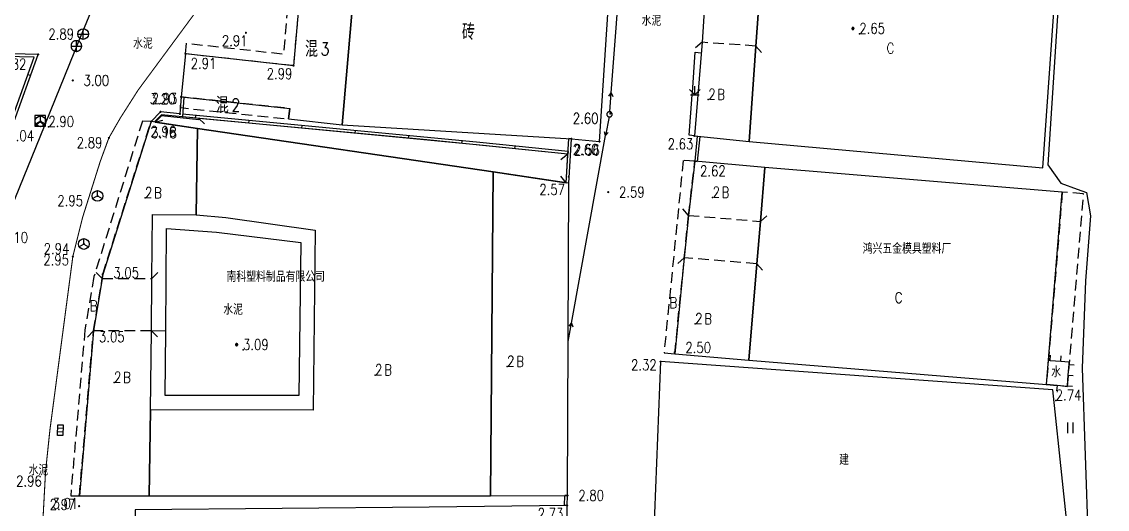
# Model space of a CAD drawing. Extents: x 500064 to 501389, y 2542464 to 2545400.
# Drawn here: x 500870.4 to 500971.8, y 2543328.1 to 2543373.7 of the extents above; entities that cross this region are included whole.
import ezdxf
from ezdxf.enums import TextEntityAlignment as Align

# ---------------------------------------------------------------- set-up
doc = ezdxf.new("R2010")
doc.units = 0
doc.header["$LTSCALE"] = 0.5
doc.linetypes.add('CENTER', pattern=[50.8, 31.75, -6.35, 6.35, -6.35])
doc.linetypes.add('X5', pattern=[3, 2, -1])
doc.layers.get('0').update_dxf_attribs({"linetype": 'CONTINUOUS', "lineweight": 5})
doc.layers.add('GCD', color=8, linetype='CONTINUOUS')
doc.layers.add('地形图', color=8, linetype='CONTINUOUS')
doc.styles.add('HZ', font='romans.shx', dxfattribs={"width": 0.8, "bigfont": 'hztxt.shx'})
doc.linetypes.add('10421', pattern='A,2,[150,AAA.SHX,S=1,R=0,X=0,Y=1],1e-11', length=2)

# ---------------------------------------------------------------- blocks, each defined once
blk = doc.blocks.new('gc048')
for q in [(-0.87, -0.5), (0, 1), (0.87, -0.5)]:
    blk.add_line((0, 0), q)
blk.add_circle((0, 0), 1)
blk = doc.blocks.new('gc043')
for p, q in [((-1, 0), (1, 0)), ((0, -1), (0, 1))]:
    blk.add_line(p, q)
blk.add_circle((0, 0), 1)
blk = doc.blocks.new('GC200')
at = {"linetype": 'Continuous', "const_width": 0.2, "flags": 128}
blk.add_lwpolyline([(-0.1, 0, 1), (0.1, 0, 1)], format="xyb", close=True, dxfattribs=at)

msp = doc.modelspace()

# ---------------------------------------------------------------- linework, layer by layer
at = {"layer": '地形图', "linetype": 'Continuous'}
for p, q in [((500871.18, 2543368.66), (500870.94, 2543368.74)), ((500885.25, 2543366.66), (500885.5, 2543366.64)), ((500886.59, 2543364.93), (500886.57, 2543364.68)), ((500886.91, 2543364.65), (500887.43, 2543364.16)), ((500882.82, 2543364.3), (500883.53, 2543364.5)), ((500891.57, 2543364.46), (500891.54, 2543364.21)), ((500896.55, 2543363.98), (500896.52, 2543363.73)), ((500901.52, 2543363.51), (500901.5, 2543363.26)), ((500906.5, 2543363.03), (500906.48, 2543362.78)), ((500911.48, 2543362.55), (500911.45, 2543362.31)), ((500921.74, 2543362.75), (500921.5, 2543362.76)), ((500933.5, 2543362.99), (500933.75, 2543362.97)), ((500916.45, 2543362.06), (500916.43, 2543361.82)), ((500921.43, 2543361.57), (500921.4, 2543361.32)), ((500921.41, 2543361.32), (500920.75, 2543360.79)), ((500933.27, 2543360.64), (500933.51, 2543360.62)), ((500921.26, 2543358.64), (500920.75, 2543359.26)), ((500921.51, 2543358.61), (500921.26, 2543358.64)), ((500921.38, 2543329.4), (500921.13, 2543329.41)), ((500921.34, 2543328.45), (500921.09, 2543328.46))]:
    msp.add_line(p, q, dxfattribs=at)
at = {"layer": '地形图', "linetype": '10421'}
msp.add_lwpolyline([(500967.4, 2543463.76), (500968.84, 2543459.04), (500969.63, 2543444.48), (500969.87, 2543435.92), (500967.65, 2543381.5), (500966.27, 2543360.32), (500967.5, 2543358.6), (500969.03, 2543358.04), (500969.88, 2543357.72), (500970.27, 2543355.55), (500969.79, 2543349.48), (500969.48, 2543341.3), (500970.04, 2543324.98), (500970.37, 2543320.29), (500970.44, 2543319.29), (500970.51, 2543318.29), (500970.55, 2543317.66), (500970.66, 2543312.89), (500971.18, 2543307.19), (500971.43, 2543304.67), (500971.46, 2543304.37), (500971.79, 2543302.32), (500971.83, 2543301.34)], dxfattribs=at)
at = {"layer": '地形图', "linetype": 'Continuous', "const_width": 0.1, "flags": 128}
msp.add_lwpolyline([(500904.37, 2543434.02), (500901.3, 2543434.39), (500897.36, 2543394.47), (500895.37, 2543387.66), (500892.58, 2543382.56), (500888.76, 2543377.5), (500881.24, 2543367.31), (500879.57, 2543364.69), (500878.5, 2543362.83), (500877.7, 2543360.65), (500876.06, 2543355.45), (500875.13, 2543351.73), (500872.99, 2543335.54), (500872.58, 2543331.64), (500872.34, 2543327.18), (500872.86, 2543315.79), (500873.37, 2543294.35), (500873.81, 2543275.37), (500874.47, 2543251.13), (500876.78, 2543208.12), (500876.91, 2543207.61), (500877.14, 2543207.43), (500879.59, 2543206.19)], dxfattribs=at)
at = {"layer": '地形图', "linetype": 'Continuous', "flags": 128}
for points in [[(500901.99, 2543383.5), (500897.01, 2543383.93), (500895.76, 2543369.58), (500885.65, 2543370.69), (500885.25, 2543366.66), (500895.41, 2543365.59), (500895.3, 2543364.6), (500900.3, 2543364.05)], [(500925.91, 2543380.81), (500901.99, 2543383.5), (500900.3, 2543364.05), (500921.74, 2543362.75), (500924.37, 2543362.49), (500925.17, 2543374.86)]]:
    msp.add_lwpolyline(points, close=True, dxfattribs=at)
at = {"layer": '地形图', "linetype": 'X5', "flags": 128}
for points in [[(500885.65, 2543370.69), (500885.76, 2543371.68), (500894.85, 2543370.68), (500896.02, 2543384.02), (500897.01, 2543383.93), (500895.76, 2543369.58)], [(500895.3, 2543364.6), (500895.41, 2543365.59), (500885.25, 2543366.66), (500885.15, 2543365.66)]]:
    msp.add_lwpolyline(points, close=True, dxfattribs=at)
at = {"layer": '地形图'}
for points in [[(500939.85, 2543383.64), (500934.85, 2543383.99), (500934.17, 2543375.17), (500933.95, 2543371.77), (500933.23, 2543363.02), (500938.37, 2543362.5), (500938.99, 2543371.42), (500939.23, 2543374.82)], [(500938.37, 2543362.5), (500965.81, 2543360.03), (500967.33, 2543381.72), (500939.85, 2543383.64), (500939.23, 2543374.82), (500938.99, 2543371.42)], [(500882.45, 2543364.36), (500877.92, 2543350.07), (500877.88, 2543349.67), (500877.06, 2543344.78), (500875.74, 2543329.37), (500882.28, 2543329.37), (500882.38, 2543337.39), (500882.47, 2543344.79), (500882.53, 2543349.69), (500882.59, 2543355.67), (500886.66, 2543355.63), (500886.78, 2543363.71)], [(500914.42, 2543359.65), (500886.78, 2543363.71), (500886.66, 2543355.63), (500889.44, 2543355.39), (500897.8, 2543354.21), (500897.61, 2543337.37), (500882.38, 2543337.39), (500882.28, 2543329.37), (500908.45, 2543329.36), (500914.19, 2543329.36)], [(500939.83, 2543360.07), (500933.27, 2543360.64), (500932.69, 2543355.58), (500932.29, 2543351.62), (500931.4, 2543342.64), (500938.33, 2543342.06), (500939.08, 2543351.06), (500939.41, 2543355.02)], [(500921.27, 2543358.64), (500914.42, 2543359.65), (500914.19, 2543329.36), (500921.38, 2543329.4), (500921.51, 2543358.61)], [(500967.63, 2543357.77), (500939.83, 2543360.07), (500939.41, 2543355.02), (500939.08, 2543351.06), (500938.33, 2543342.06), (500966.14, 2543339.76)], [(500968.54, 2543322.19), (500966.74, 2543339.27), (500930.07, 2543341.91), (500929.4, 2543325.33)], [(500895.95, 2543312.94), (500908.56, 2543312.95), (500921.25, 2543313.02), (500921.34, 2543328.45), (500908.45, 2543328.29), (500880.96, 2543328.06), (500881, 2543324.08), (500893.37, 2543324.16), (500896.01, 2543324.19)]]:
    msp.add_lwpolyline(points, close=True, dxfattribs=at)
for points in [[(500925.45, 2543367.03), (500926.44, 2543380.08)], [(500868.19, 2543353.43), (500872.47, 2543363.94), (500872.49, 2543363.99), (500872.57, 2543364.17), (500875.32, 2543370.94), (500875.46, 2543371.27), (500875.52, 2543371.42), (500875.7, 2543371.86), (500876.8, 2543374.58)], [(500948.06, 2543372.96), (500948.07, 2543372.96), (500948.08, 2543372.96), (500948.09, 2543372.97), (500948.1, 2543372.97), (500948.11, 2543372.98), (500948.12, 2543372.98), (500948.12, 2543372.99), (500948.13, 2543373), (500948.14, 2543373), (500948.14, 2543373.01), (500948.14, 2543373.01), (500948.15, 2543373.02), (500948.15, 2543373.03), (500948.15, 2543373.04), (500948.16, 2543373.05), (500948.16, 2543373.06), (500948.16, 2543373.07), (500948.15, 2543373.08), (500948.15, 2543373.09), (500948.15, 2543373.1), (500948.14, 2543373.11), (500948.14, 2543373.11), (500948.14, 2543373.12), (500948.13, 2543373.13), (500948.12, 2543373.14), (500948.12, 2543373.14), (500948.11, 2543373.15), (500948.11, 2543373.15), (500948.1, 2543373.15), (500948.09, 2543373.16), (500948.08, 2543373.16), (500948.07, 2543373.16), (500948.06, 2543373.16), (500948.05, 2543373.16), (500948.04, 2543373.16), (500948.03, 2543373.16), (500948.02, 2543373.15), (500948.01, 2543373.15), (500948, 2543373.14), (500947.99, 2543373.14), (500947.98, 2543373.13), (500947.98, 2543373.12), (500947.97, 2543373.12), (500947.97, 2543373.11), (500947.97, 2543373.1), (500947.96, 2543373.09), (500947.96, 2543373.08), (500947.96, 2543373.07), (500947.96, 2543373.06), (500947.96, 2543373.05), (500947.96, 2543373.04), (500947.96, 2543373.03), (500947.97, 2543373.02), (500947.97, 2543373.02), (500947.97, 2543373.01), (500947.98, 2543373), (500947.98, 2543373), (500947.99, 2543372.99), (500948, 2543372.98), (500948.01, 2543372.98), (500948.01, 2543372.98), (500948.02, 2543372.97), (500948.03, 2543372.97), (500948.04, 2543372.96), (500948.05, 2543372.96), (500948.06, 2543372.96)], [(500948.01, 2543372.98), (500948.14, 2543373.01), (500948.14, 2543373.01), (500947.97, 2543373.01), (500947.97, 2543373.02), (500948.16, 2543373.06), (500947.96, 2543373.06), (500948.14, 2543373.11), (500948.14, 2543373.11), (500947.97, 2543373.11), (500947.97, 2543373.12), (500948.11, 2543373.15)], [(500875.46, 2543370.92), (500875.49, 2543370.92), (500875.52, 2543370.93), (500875.55, 2543370.93), (500875.58, 2543370.94), (500875.61, 2543370.95), (500875.64, 2543370.96), (500875.67, 2543370.97), (500875.7, 2543370.98), (500875.73, 2543371), (500875.75, 2543371.02), (500875.78, 2543371.04), (500875.8, 2543371.06), (500875.82, 2543371.08), (500875.84, 2543371.1), (500875.86, 2543371.13), (500875.88, 2543371.15), (500875.9, 2543371.18), (500875.91, 2543371.21), (500875.92, 2543371.24), (500875.93, 2543371.27), (500875.94, 2543371.3), (500875.95, 2543371.33), (500875.95, 2543371.36), (500875.96, 2543371.39), (500875.96, 2543371.42), (500875.96, 2543371.45), (500875.95, 2543371.49), (500875.95, 2543371.52), (500875.94, 2543371.55), (500875.93, 2543371.58), (500875.92, 2543371.61), (500875.91, 2543371.64), (500875.9, 2543371.66), (500875.88, 2543371.69), (500875.86, 2543371.72), (500875.84, 2543371.74), (500875.82, 2543371.77), (500875.8, 2543371.79), (500875.78, 2543371.81), (500875.75, 2543371.83), (500875.73, 2543371.84), (500875.7, 2543371.86), (500875.7, 2543371.86), (500875.67, 2543371.88), (500875.64, 2543371.89), (500875.61, 2543371.9), (500875.58, 2543371.91), (500875.55, 2543371.91), (500875.52, 2543371.92), (500875.49, 2543371.92), (500875.46, 2543371.92), (500875.43, 2543371.92), (500875.39, 2543371.92), (500875.36, 2543371.91), (500875.33, 2543371.91), (500875.3, 2543371.9), (500875.27, 2543371.89), (500875.24, 2543371.88), (500875.22, 2543371.86), (500875.19, 2543371.84), (500875.16, 2543371.83), (500875.14, 2543371.81), (500875.11, 2543371.79), (500875.09, 2543371.77), (500875.07, 2543371.74), (500875.05, 2543371.72), (500875.03, 2543371.69), (500875.02, 2543371.66), (500875, 2543371.64), (500874.99, 2543371.61), (500874.98, 2543371.58), (500874.97, 2543371.55), (500874.97, 2543371.52), (500874.96, 2543371.49), (500874.96, 2543371.45), (500874.96, 2543371.42), (500874.96, 2543371.39), (500874.96, 2543371.36), (500874.97, 2543371.33), (500874.97, 2543371.3), (500874.98, 2543371.27), (500874.99, 2543371.24), (500875, 2543371.21), (500875.02, 2543371.18), (500875.03, 2543371.15), (500875.05, 2543371.13), (500875.07, 2543371.1), (500875.09, 2543371.08), (500875.11, 2543371.06), (500875.14, 2543371.04), (500875.16, 2543371.02), (500875.19, 2543371), (500875.22, 2543370.98), (500875.24, 2543370.97), (500875.27, 2543370.96), (500875.3, 2543370.95), (500875.32, 2543370.94), (500875.33, 2543370.94), (500875.36, 2543370.93), (500875.39, 2543370.93), (500875.43, 2543370.92), (500875.46, 2543370.92)], [(500875.46, 2543370.92), (500875.46, 2543371.27), (500875.46, 2543371.42), (500875.46, 2543371.92)], [(500933.95, 2543371.77), (500933.34, 2543371.24)], [(500934.5, 2543371.73), (500933.95, 2543371.77)], [(500936, 2543371.63), (500935, 2543371.7)], [(500874.96, 2543371.42), (500875.46, 2543371.42), (500875.52, 2543371.42), (500875.96, 2543371.42)], [(500933.23, 2543363.02), (500932.75, 2543363.08), (500933.03, 2543366.86), (500933.05, 2543367.08), (500933.3, 2543370.84), (500933.87, 2543370.79)], [(500937.5, 2543371.52), (500936.5, 2543371.59)], [(500938.99, 2543371.42), (500937.99, 2543371.49)], [(500938.99, 2543371.42), (500939.52, 2543370.81)], [(500933.27, 2543366.86), (500933.27, 2543367.66)], [(500925.25, 2543366.74), (500925.45, 2543367.03)], [(500925.32, 2543365.28), (500925.45, 2543367.03)], [(500925.45, 2543367.03), (500925.61, 2543366.71)], [(500932.77, 2543367.36), (500933.05, 2543367.08), (500933.27, 2543366.86)], [(500932.87, 2543366.86), (500933.03, 2543366.86), (500933.27, 2543366.86), (500933.67, 2543366.86)], [(500933.27, 2543366.86), (500933.77, 2543367.36)], [(500871.57, 2543364.94), (500871.57, 2543363.94)], [(500872.57, 2543364.94), (500872.07, 2543364.94), (500871.57, 2543364.94)], [(500872.07, 2543364.94), (500872.07, 2543364.33)], [(500872.57, 2543363.94), (500872.57, 2543364.17), (500872.57, 2543364.94)], [(500925.26, 2543364.79), (500924.94, 2543363.07)], [(500925.3, 2543364.78), (500925.32, 2543364.79), (500925.33, 2543364.79), (500925.35, 2543364.79), (500925.36, 2543364.79), (500925.38, 2543364.8), (500925.39, 2543364.8), (500925.41, 2543364.81), (500925.42, 2543364.82), (500925.44, 2543364.82), (500925.45, 2543364.83), (500925.46, 2543364.84), (500925.47, 2543364.85), (500925.48, 2543364.86), (500925.49, 2543364.88), (500925.5, 2543364.89), (500925.51, 2543364.9), (500925.52, 2543364.91), (500925.53, 2543364.93), (500925.53, 2543364.94), (500925.54, 2543364.96), (500925.54, 2543364.97), (500925.55, 2543364.99), (500925.55, 2543365), (500925.55, 2543365.02), (500925.55, 2543365.03), (500925.55, 2543365.05), (500925.55, 2543365.07), (500925.55, 2543365.08), (500925.54, 2543365.1), (500925.54, 2543365.11), (500925.53, 2543365.13), (500925.53, 2543365.14), (500925.52, 2543365.16), (500925.51, 2543365.17), (500925.5, 2543365.18), (500925.49, 2543365.19), (500925.48, 2543365.21), (500925.47, 2543365.22), (500925.46, 2543365.23), (500925.45, 2543365.24), (500925.44, 2543365.25), (500925.42, 2543365.25), (500925.41, 2543365.26), (500925.39, 2543365.27), (500925.38, 2543365.27), (500925.36, 2543365.28), (500925.35, 2543365.28), (500925.33, 2543365.28), (500925.32, 2543365.28), (500925.32, 2543365.28), (500925.3, 2543365.28), (500925.29, 2543365.28), (500925.27, 2543365.28), (500925.25, 2543365.28), (500925.24, 2543365.28), (500925.22, 2543365.27), (500925.21, 2543365.27), (500925.2, 2543365.26), (500925.18, 2543365.25), (500925.17, 2543365.25), (500925.15, 2543365.24), (500925.14, 2543365.23), (500925.13, 2543365.22), (500925.12, 2543365.21), (500925.11, 2543365.19), (500925.1, 2543365.18), (500925.09, 2543365.17), (500925.08, 2543365.16), (500925.08, 2543365.14), (500925.07, 2543365.13), (500925.06, 2543365.11), (500925.06, 2543365.1), (500925.06, 2543365.08), (500925.05, 2543365.07), (500925.05, 2543365.05), (500925.05, 2543365.03), (500925.05, 2543365.02), (500925.05, 2543365), (500925.06, 2543364.99), (500925.06, 2543364.97), (500925.06, 2543364.96), (500925.07, 2543364.94), (500925.08, 2543364.93), (500925.08, 2543364.91), (500925.09, 2543364.9), (500925.1, 2543364.89), (500925.11, 2543364.88), (500925.12, 2543364.86), (500925.13, 2543364.85), (500925.14, 2543364.84), (500925.15, 2543364.83), (500925.17, 2543364.82), (500925.18, 2543364.82), (500925.2, 2543364.81), (500925.21, 2543364.8), (500925.22, 2543364.8), (500925.24, 2543364.79), (500925.25, 2543364.79), (500925.26, 2543364.79), (500925.27, 2543364.79), (500925.29, 2543364.79), (500925.3, 2543364.78)], [(500872.07, 2543364.33), (500871.57, 2543363.94)], [(500871.57, 2543363.94), (500872.47, 2543363.94), (500872.57, 2543363.94)], [(500872.57, 2543363.94), (500872.49, 2543363.99), (500872.07, 2543364.33)], [(500921.75, 2543345.51), (500924.94, 2543363.07)], [(500924.94, 2543363.07), (500924.83, 2543363.4)], [(500925.17, 2543363.34), (500924.94, 2543363.07)], [(500932.69, 2543355.58), (500932.17, 2543356.19)], [(500932.69, 2543355.58), (500933.68, 2543355.5)], [(500934.18, 2543355.46), (500935.18, 2543355.38)], [(500939.41, 2543355.02), (500940.02, 2543355.54)], [(500935.67, 2543355.33), (500936.67, 2543355.25)], [(500937.17, 2543355.21), (500938.17, 2543355.13)], [(500938.66, 2543355.09), (500939.41, 2543355.02)], [(500883.82, 2543344.77), (500883.88, 2543354.36), (500888.56, 2543354.03), (500896.43, 2543353.05), (500896.27, 2543338.73), (500883.75, 2543338.74), (500883.82, 2543344.77)], [(500932.29, 2543351.62), (500931.68, 2543351.1)], [(500933.1, 2543351.55), (500932.29, 2543351.62)], [(500934.6, 2543351.43), (500933.6, 2543351.51)], [(500936.09, 2543351.31), (500935.09, 2543351.39)], [(500937.59, 2543351.18), (500936.59, 2543351.26)], [(500939.08, 2543351.06), (500938.08, 2543351.14)], [(500939.08, 2543351.06), (500939.6, 2543350.45)], [(500877.88, 2543349.67), (500877.31, 2543350.23)], [(500877.88, 2543349.67), (500878.88, 2543349.67)], [(500879.38, 2543349.68), (500880.38, 2543349.68)], [(500880.88, 2543349.68), (500881.88, 2543349.69)], [(500882.38, 2543349.69), (500882.53, 2543349.69)], [(500882.53, 2543349.69), (500883.09, 2543350.26)], [(500921.44, 2543343.78), (500921.75, 2543345.51)], [(500921.53, 2543345.24), (500921.75, 2543345.51)], [(500921.75, 2543345.51), (500921.87, 2543345.17)], [(500877.06, 2543344.78), (500876.49, 2543344.21)], [(500877.97, 2543344.78), (500877.06, 2543344.78)], [(500879.47, 2543344.78), (500878.47, 2543344.78)], [(500880.97, 2543344.79), (500879.97, 2543344.79)], [(500882.47, 2543344.79), (500881.47, 2543344.79)], [(500882.47, 2543344.79), (500883.03, 2543344.22)], [(500883.82, 2543344.77), (500882.47, 2543344.79)], [(500890.44, 2543343.4), (500890.45, 2543343.4), (500890.46, 2543343.4), (500890.47, 2543343.41), (500890.48, 2543343.41), (500890.49, 2543343.41), (500890.5, 2543343.42), (500890.51, 2543343.43), (500890.52, 2543343.43), (500890.52, 2543343.44), (500890.53, 2543343.45), (500890.53, 2543343.45), (500890.53, 2543343.46), (500890.54, 2543343.47), (500890.54, 2543343.48), (500890.54, 2543343.49), (500890.54, 2543343.5), (500890.54, 2543343.51), (500890.54, 2543343.52), (500890.54, 2543343.53), (500890.53, 2543343.54), (500890.53, 2543343.55), (500890.53, 2543343.55), (500890.52, 2543343.56), (500890.52, 2543343.57), (500890.51, 2543343.57), (500890.5, 2543343.58), (500890.49, 2543343.59), (500890.49, 2543343.59), (500890.48, 2543343.59), (500890.47, 2543343.6), (500890.46, 2543343.6), (500890.45, 2543343.6), (500890.44, 2543343.6), (500890.43, 2543343.6), (500890.42, 2543343.6), (500890.41, 2543343.6), (500890.4, 2543343.59), (500890.39, 2543343.59), (500890.38, 2543343.58), (500890.38, 2543343.57), (500890.37, 2543343.57), (500890.36, 2543343.56), (500890.36, 2543343.55), (500890.36, 2543343.55), (500890.35, 2543343.54), (500890.35, 2543343.53), (500890.35, 2543343.52), (500890.34, 2543343.51), (500890.34, 2543343.5), (500890.34, 2543343.49), (500890.35, 2543343.48), (500890.35, 2543343.47), (500890.35, 2543343.46), (500890.36, 2543343.45), (500890.36, 2543343.45), (500890.36, 2543343.44), (500890.37, 2543343.43), (500890.38, 2543343.43), (500890.38, 2543343.42), (500890.39, 2543343.41), (500890.39, 2543343.41), (500890.4, 2543343.41), (500890.41, 2543343.41), (500890.42, 2543343.4), (500890.43, 2543343.4), (500890.44, 2543343.4)], [(500890.39, 2543343.41), (500890.53, 2543343.45), (500890.53, 2543343.45), (500890.36, 2543343.45), (500890.36, 2543343.45), (500890.54, 2543343.5), (500890.34, 2543343.5), (500890.53, 2543343.55), (500890.53, 2543343.55), (500890.36, 2543343.55), (500890.36, 2543343.55), (500890.49, 2543343.59)], [(500966.48, 2543342.03), (500966.52, 2543342.53)], [(500967.48, 2543341.95), (500967.52, 2543342.44)], [(500966.33, 2543342.04), (500966.48, 2543342.03), (500967.48, 2543341.95), (500968.25, 2543341.88), (500968.23, 2543341.66), (500968.15, 2543340.66), (500968.07, 2543339.67), (500968.07, 2543339.6), (500967.14, 2543339.68), (500966.14, 2543339.76)], [(500968.23, 2543341.66), (500968.3, 2543341.65), (500968.73, 2543341.62)], [(500968.15, 2543340.66), (500968.22, 2543340.66), (500968.65, 2543340.62)], [(500967.14, 2543339.68), (500967.09, 2543339.18)], [(500968.07, 2543339.67), (500968.14, 2543339.66), (500968.57, 2543339.63)], [(500968.15, 2543335.21), (500968.15, 2543336.21)], [(500968.65, 2543335.21), (500968.65, 2543336.21)], [(500873.7, 2543335.01), (500873.71, 2543335.35), (500873.73, 2543335.68), (500873.74, 2543336.01)], [(500874.21, 2543335.32), (500873.71, 2543335.35)], [(500874.23, 2543335.65), (500873.73, 2543335.68)], [(500873.74, 2543336.01), (500874.24, 2543335.99)], [(500874.24, 2543335.99), (500874.23, 2543335.65), (500874.21, 2543335.32), (500874.2, 2543334.99)], [(500874.2, 2543334.99), (500873.7, 2543335.01)]]:
    msp.add_lwpolyline(points, dxfattribs=at)
at = {"layer": '地形图', "linetype": 'Continuous', "flags": 128}
for points, elevation in [([(500869.49, 2543363.95), (500871.89, 2543370.63), (500864.57, 2543370.8)], 2.95), ([(500885.25, 2543366.66), (500885.14, 2543365.07), (500883.33, 2543365.27), (500882.45, 2543364.36)], 2.88)]:
    msp.add_lwpolyline(points, dxfattribs=dict(at, elevation=elevation))
for points in [[(500869.25, 2543364.04), (500871.53, 2543370.39), (500864.57, 2543370.55)], [(500885.5, 2543366.64), (500885.37, 2543364.79), (500883.42, 2543365), (500882.75, 2543364.32)], [(500921.26, 2543358.64), (500921.5, 2543362.76)], [(500921.51, 2543358.61), (500921.74, 2543362.75)], [(500933.5, 2543362.99), (500933.27, 2543360.64)], [(500933.75, 2543362.97), (500933.51, 2543360.62)], [(500921.09, 2543328.46), (500921.13, 2543329.41)], [(500921.34, 2543328.45), (500921.38, 2543329.4)]]:
    msp.add_lwpolyline(points, dxfattribs=at)
at = {"layer": '地形图', "linetype": 'Continuous'}
msp.add_lwpolyline([(500886.78, 2543363.71), (500914.42, 2543359.65), (500921.26, 2543358.64), (500921.41, 2543361.32), (500908.22, 2543362.65), (500886.91, 2543364.65), (500886.9, 2543364.53), (500883.43, 2543364.88), (500882.82, 2543364.3)], close=True, dxfattribs=at)
for points in [[(500921.4, 2543361.32), (500913.17, 2543362.14), (500885.37, 2543364.8)], [(500921.43, 2543361.57), (500913.19, 2543362.39), (500885.39, 2543365.05)]]:
    msp.add_lwpolyline(points, dxfattribs=at)
at = {"layer": '地形图', "linetype": 'X5'}
for points in [[(500882.45, 2543364.36), (500881.64, 2543364.41), (500877.1, 2543349.86), (500876.26, 2543344.88), (500874.93, 2543329.37), (500875.74, 2543329.37), (500877.06, 2543344.78), (500877.88, 2543349.67), (500877.92, 2543350.07)], [(500933.27, 2543360.64), (500932.19, 2543360.72), (500930.4, 2543342.74), (500931.4, 2543342.64), (500932.29, 2543351.62), (500932.69, 2543355.58)], [(500966.14, 2543339.76), (500968.13, 2543339.6), (500969.62, 2543357.6), (500967.63, 2543357.77)]]:
    msp.add_lwpolyline(points, close=True, dxfattribs=at)
at = {"layer": '地形图', "linetype": 'CENTER'}
for p in [(500948.66, 2543372.57, 2.65), (500934.53, 2543366.42, 2), (500872.85, 2543363.86, 2.9), (500881.88, 2543357.22, 2), (500934.94, 2543357.27, 2), (500933.31, 2543345.44, 2), (500891.04, 2543343, 3.09), (500915.73, 2543341.45, 2), (500903.39, 2543340.66, 2), (500878.98, 2543339.96, 2), (500967.02, 2543338.29, 2.74)]:
    msp.add_point(p, dxfattribs=at)
at = {"layer": '地形图', "ltscale": 10}
for p in [(500872.07, 2543364.33), (500877.88, 2543349.67), (500890.44, 2543343.5), (500966.14, 2543339.76)]:
    msp.add_point(p, dxfattribs=at)

# ---------------------------------------------------------------- block references
at = {"layer": '地形图', "linetype": 'Continuous'}
ref = msp.add_blockref('GC200', (500876.1, 2543372.54, 2.89), dxfattribs=dict(at, xscale=0.5, yscale=0.5, zscale=0.5))
ref.add_attrib('height', '2.89', dxfattribs={"layer": 'GCD', "linetype": 'Continuous', "height": 1, "style": 'HZ', "width": 0.8}).set_placement((500872.85, 2543372.54, 2.89), align=Align.MIDDLE_LEFT)
at = {"layer": '地形图', "linetype": 'Continuous', "xscale": 0.5, "yscale": 0.5}
for name, p in [('gc043', (500876.1, 2543372.54, 2.89)), ('gc048', (500872.11, 2543364.38, 3.04)), ('gc048', (500877.44, 2543357.4, 2.95)), ('gc048', (500876.16, 2543352.91, 2.94))]:
    msp.add_blockref(name, p, dxfattribs=at)
at = {"layer": '地形图', "linetype": 'Continuous'}
ref = msp.add_blockref('GC200', (500891.31, 2543372.66, 2.91), dxfattribs=dict(at, xscale=0.5, yscale=0.5, zscale=0.5))
ref.add_attrib('height', '2.91', dxfattribs={"layer": 'GCD', "linetype": 'Continuous', "height": 1, "style": 'HZ', "width": 0.8}).set_placement((500889.06, 2543371.91, 2.91), align=Align.MIDDLE_LEFT)
ref = msp.add_blockref('GC200', (500871.89, 2543370.63, 2.82), dxfattribs=dict(at, xscale=0.5, yscale=0.5, zscale=0.5))
ref.add_attrib('height', '2.82', dxfattribs={"layer": 'GCD', "linetype": 'Continuous', "height": 1, "style": 'HZ', "width": 0.8}).set_placement((500868.39, 2543369.73, 2.82), align=Align.MIDDLE_LEFT)
ref = msp.add_blockref('GC200', (500885.65, 2543370.69, 2.91), dxfattribs=dict(at, xscale=0.5, yscale=0.5, zscale=0.5))
ref.add_attrib('height', '2.91', dxfattribs={"layer": 'GCD', "linetype": 'Continuous', "height": 1, "style": 'HZ', "width": 0.8}).set_placement((500886.15, 2543369.79, 2.91), align=Align.MIDDLE_LEFT)
ref = msp.add_blockref('GC200', (500895.76, 2543369.58, 2.99), dxfattribs=dict(at, xscale=0.5, yscale=0.5, zscale=0.5))
ref.add_attrib('height', '2.99', dxfattribs={"layer": 'GCD', "linetype": 'Continuous', "height": 1, "style": 'HZ', "width": 0.8}).set_placement((500893.26, 2543368.83, 2.99), align=Align.MIDDLE_LEFT)
ref = msp.add_blockref('GC200', (500875.13, 2543368.2, 3), dxfattribs=dict(at, xscale=0.5, yscale=0.5, zscale=0.5))
ref.add_attrib('height', '3.00', dxfattribs={"layer": 'GCD', "linetype": 'Continuous', "height": 1, "style": 'HZ', "width": 0.8}).set_placement((500876.13, 2543368.2, 3), align=Align.MIDDLE_LEFT)
ref = msp.add_blockref('GC200', (500883.33, 2543365.27, 3.19), dxfattribs=dict(at, xscale=0.5, yscale=0.5, zscale=0.5))
ref.add_attrib('height', '3.20', dxfattribs={"layer": 'GCD', "linetype": 'Continuous', "height": 1, "style": 'HZ', "width": 0.8}).set_placement((500882.33, 2543366.47, 3.2), align=Align.MIDDLE_LEFT)
ref = msp.add_blockref('GC200', (500885.25, 2543366.66, 2.93), dxfattribs=dict(at, xscale=0.5, yscale=0.5, zscale=0.5))
ref.add_attrib('height', '2.93', dxfattribs={"layer": 'GCD', "linetype": 'Continuous', "height": 1, "style": 'HZ', "width": 0.8}).set_placement((500882.5, 2543366.51, 2.93), align=Align.MIDDLE_LEFT)
ref = msp.add_blockref('GC200', (500885.14, 2543365.07, 2.96), dxfattribs=dict(at, xscale=0.5, yscale=0.5, zscale=0.5))
ref.add_attrib('height', '2.96', dxfattribs={"layer": 'GCD', "linetype": 'Continuous', "height": 1, "style": 'HZ', "width": 0.8}).set_placement((500882.39, 2543363.42, 2.96), align=Align.MIDDLE_LEFT)
ref = msp.add_blockref('GC200', (500925.37, 2543365.11, 2.6), dxfattribs=dict(at, xscale=0.5, yscale=0.5, zscale=0.5))
ref.add_attrib('height', '2.60', dxfattribs={"layer": 'GCD', "linetype": 'Continuous', "height": 1, "style": 'HZ', "width": 0.8}).set_placement((500921.87, 2543364.66, 2.6), align=Align.MIDDLE_LEFT)
ref = msp.add_blockref('GC200', (500872.11, 2543364.38, 3.04), dxfattribs=dict(at, xscale=0.5, yscale=0.5, zscale=0.5))
ref.add_attrib('height', '3.04', dxfattribs={"layer": 'GCD', "linetype": 'Continuous', "height": 1, "style": 'HZ', "width": 0.8}).set_placement((500869.11, 2543363.03, 3.04), align=Align.MIDDLE_LEFT)
ref = msp.add_blockref('GC200', (500882.45, 2543364.36, 3.18), dxfattribs=dict(at, xscale=0.5, yscale=0.5, zscale=0.5))
ref.add_attrib('height', '3.18', dxfattribs={"layer": 'GCD', "linetype": 'Continuous', "height": 1, "style": 'HZ', "width": 0.8}).set_placement((500882.45, 2543363.31, 3.18), align=Align.MIDDLE_LEFT)
ref = msp.add_blockref('GC200', (500878.5, 2543362.83, 2.88), dxfattribs=dict(at, xscale=0.5, yscale=0.5, zscale=0.5))
ref.add_attrib('height', '2.89', dxfattribs={"layer": 'GCD', "linetype": 'Continuous', "height": 1, "style": 'HZ', "width": 0.8}).set_placement((500875.5, 2543362.38, 2.89), align=Align.MIDDLE_LEFT)
ref = msp.add_blockref('GC200', (500921.74, 2543362.75, 2.56), dxfattribs=dict(at, xscale=0.5, yscale=0.5, zscale=0.5))
ref.add_attrib('height', '2.56', dxfattribs={"layer": 'GCD', "linetype": 'Continuous', "height": 1, "style": 'HZ', "width": 0.8}).set_placement((500921.99, 2543361.7, 2.56), align=Align.MIDDLE_LEFT)
ref = msp.add_blockref('GC200', (500924.37, 2543362.49, 2.6), dxfattribs=dict(at, xscale=0.5, yscale=0.5, zscale=0.5))
ref.add_attrib('height', '2.60', dxfattribs={"layer": 'GCD', "linetype": 'Continuous', "height": 1, "style": 'HZ', "width": 0.8}).set_placement((500921.87, 2543361.74, 2.6), align=Align.MIDDLE_LEFT)
ref = msp.add_blockref('GC200', (500933.23, 2543363.02, 2.63), dxfattribs=dict(at, xscale=0.5, yscale=0.5, zscale=0.5))
ref.add_attrib('height', '2.63', dxfattribs={"layer": 'GCD', "linetype": 'Continuous', "height": 1, "style": 'HZ', "width": 0.8}).set_placement((500930.73, 2543362.27, 2.63), align=Align.MIDDLE_LEFT)
ref = msp.add_blockref('GC200', (500933.27, 2543360.64, 2.62), dxfattribs=dict(at, xscale=0.5, yscale=0.5, zscale=0.5))
ref.add_attrib('height', '2.62', dxfattribs={"layer": 'GCD', "linetype": 'Continuous', "height": 1, "style": 'HZ', "width": 0.8}).set_placement((500933.77, 2543359.74, 2.62), align=Align.MIDDLE_LEFT)
ref = msp.add_blockref('GC200', (500921.49, 2543359.2, 2.57), dxfattribs=dict(at, xscale=0.5, yscale=0.5, zscale=0.5))
ref.add_attrib('height', '2.57', dxfattribs={"layer": 'GCD', "linetype": 'Continuous', "height": 1, "style": 'HZ', "width": 0.8}).set_placement((500918.74, 2543358, 2.57), align=Align.MIDDLE_LEFT)
ref = msp.add_blockref('GC200', (500877.44, 2543357.4, 2.95), dxfattribs=dict(at, xscale=0.5, yscale=0.5, zscale=0.5))
ref.add_attrib('height', '2.95', dxfattribs={"layer": 'GCD', "linetype": 'Continuous', "height": 1, "style": 'HZ', "width": 0.8}).set_placement((500873.69, 2543356.95, 2.95), align=Align.MIDDLE_LEFT)
ref = msp.add_blockref('GC200', (500925.18, 2543357.76, 2.58), dxfattribs=dict(at, xscale=0.5, yscale=0.5, zscale=0.5))
ref.add_attrib('height', '2.59', dxfattribs={"layer": 'GCD', "linetype": 'Continuous', "height": 1, "style": 'HZ', "width": 0.8}).set_placement((500926.18, 2543357.76, 2.59), align=Align.MIDDLE_LEFT)
ref = msp.add_blockref('GC200', (500867.55, 2543354.27, 3.1), dxfattribs=dict(at, xscale=0.5, yscale=0.5, zscale=0.5))
ref.add_attrib('height', '3.10', dxfattribs={"layer": 'GCD', "linetype": 'Continuous', "height": 1, "style": 'HZ', "width": 0.8}).set_placement((500868.55, 2543353.52, 3.1), align=Align.MIDDLE_LEFT)
ref = msp.add_blockref('GC200', (500876.16, 2543352.91, 2.94), dxfattribs=dict(at, xscale=0.5, yscale=0.5, zscale=0.5))
ref.add_attrib('height', '2.94', dxfattribs={"layer": 'GCD', "linetype": 'Continuous', "height": 1, "style": 'HZ', "width": 0.8}).set_placement((500872.41, 2543352.46, 2.94), align=Align.MIDDLE_LEFT)
ref = msp.add_blockref('GC200', (500875.13, 2543351.73, 2.95), dxfattribs=dict(at, xscale=0.5, yscale=0.5, zscale=0.5))
ref.add_attrib('height', '2.95', dxfattribs={"layer": 'GCD', "linetype": 'Continuous', "height": 1, "style": 'HZ', "width": 0.8}).set_placement((500872.38, 2543351.43, 2.95), align=Align.MIDDLE_LEFT)
ref = msp.add_blockref('GC200', (500877.92, 2543350.07, 3.05), dxfattribs=dict(at, xscale=0.5, yscale=0.5, zscale=0.5))
ref.add_attrib('height', '3.05', dxfattribs={"layer": 'GCD', "linetype": 'Continuous', "height": 1, "style": 'HZ', "width": 0.8}).set_placement((500878.92, 2543350.22, 3.05), align=Align.MIDDLE_LEFT)
ref = msp.add_blockref('GC200', (500877.07, 2543344.84, 3.05), dxfattribs=dict(at, xscale=0.5, yscale=0.5, zscale=0.5))
ref.add_attrib('height', '3.05', dxfattribs={"layer": 'GCD', "linetype": 'Continuous', "height": 1, "style": 'HZ', "width": 0.8}).set_placement((500877.57, 2543344.24, 3.05), align=Align.MIDDLE_LEFT)
ref = msp.add_blockref('GC200', (500931.4, 2543342.78, 2.5), dxfattribs=dict(at, xscale=0.5, yscale=0.5, zscale=0.5))
ref.add_attrib('height', '2.50', dxfattribs={"layer": 'GCD', "linetype": 'Continuous', "height": 1, "style": 'HZ', "width": 0.8}).set_placement((500932.4, 2543343.23, 2.5), align=Align.MIDDLE_LEFT)
ref = msp.add_blockref('GC200', (500930.07, 2543341.91, 2.32), dxfattribs=dict(at, xscale=0.5, yscale=0.5, zscale=0.5))
ref.add_attrib('height', '2.32', dxfattribs={"layer": 'GCD', "linetype": 'Continuous', "height": 1, "style": 'HZ', "width": 0.8}).set_placement((500927.32, 2543341.61, 2.32), align=Align.MIDDLE_LEFT)
ref = msp.add_blockref('GC200', (500872.58, 2543331.64, 2.96), dxfattribs=dict(at, xscale=0.5, yscale=0.5, zscale=0.5))
ref.add_attrib('height', '2.96', dxfattribs={"layer": 'GCD', "linetype": 'Continuous', "height": 1, "style": 'HZ', "width": 0.8}).set_placement((500869.83, 2543330.74, 2.96), align=Align.MIDDLE_LEFT)
ref = msp.add_blockref('GC200', (500875.72, 2543328.4, 2.97), dxfattribs=dict(at, xscale=0.5, yscale=0.5, zscale=0.5))
ref.add_attrib('height', '2.97', dxfattribs={"layer": 'GCD', "linetype": 'Continuous', "height": 1, "style": 'HZ', "width": 0.8}).set_placement((500872.97, 2543328.55, 2.97), align=Align.MIDDLE_LEFT)
ref = msp.add_blockref('GC200', (500875.74, 2543329.41, 3.01), dxfattribs=dict(at, xscale=0.5, yscale=0.5, zscale=0.5))
ref.add_attrib('height', '3.01', dxfattribs={"layer": 'GCD', "linetype": 'Continuous', "height": 1, "style": 'HZ', "width": 0.8}).set_placement((500873.24, 2543328.66, 3.01), align=Align.MIDDLE_LEFT)
ref = msp.add_blockref('GC200', (500921.38, 2543329.4, 2.8), dxfattribs=dict(at, xscale=0.5, yscale=0.5, zscale=0.5))
ref.add_attrib('height', '2.80', dxfattribs={"layer": 'GCD', "linetype": 'Continuous', "height": 1, "style": 'HZ', "width": 0.8}).set_placement((500922.38, 2543329.4, 2.8), align=Align.MIDDLE_LEFT)
ref = msp.add_blockref('GC200', (500921.34, 2543328.45, 2.73), dxfattribs=dict(at, xscale=0.5, yscale=0.5, zscale=0.5))
ref.add_attrib('height', '2.73', dxfattribs={"layer": 'GCD', "linetype": 'Continuous', "height": 1, "style": 'HZ', "width": 0.8}).set_placement((500918.59, 2543327.7, 2.73), align=Align.MIDDLE_LEFT)

# ---------------------------------------------------------------- texts
at = {"layer": '地形图', "ltscale": 10, "style": 'HZ', "width": 0.8}
for s, p in [('水泥', (500928.3, 2543373.31)), ('2.65', (500948.66, 2543372.57)), (' 水泥', (500880.21, 2543371.17)), ('C', (500951.2, 2543370.72)), ('2', (500934.53, 2543366.42)), ('B', (500935.37, 2543366.4)), ('2.90', (500872.85, 2543363.86)), ('2', (500881.88, 2543357.22)), ('B', (500882.73, 2543357.19)), ('2', (500934.94, 2543357.27)), ('B', (500935.79, 2543357.24)), ('鸿兴五金模具塑料厂', (500948.97, 2543351.99)), ('南科塑料制品有限公司', (500889.5, 2543349.37)), ('C', (500951.97, 2543347.39)), ('B', (500876.72, 2543346.62)), ('水泥', (500889.19, 2543346.29)), ('B', (500930.91, 2543346.92)), ('2', (500933.31, 2543345.44)), ('B', (500934.16, 2543345.41)), ('3.09', (500891.04, 2543343)), ('2', (500915.73, 2543341.45)), ('B', (500916.58, 2543341.43)), ('2', (500903.39, 2543340.66)), ('B', (500904.24, 2543340.63)), ('水', (500966.59, 2543340.45)), ('2', (500878.98, 2543339.96)), ('B', (500879.83, 2543339.93)), ('2.74', (500967.02, 2543338.29)), ('建', (500946.77, 2543332.25)), (' 水泥', (500870.45, 2543331.28)), (' 水泥', (500870.45, 2543331.28))]:
    msp.add_text(s, height=1, dxfattribs=at).set_placement(p)
at = {"layer": '地形图', "linetype": 'Continuous', "style": 'HZ', "width": 0.8}
for s, p in [('砖', (500912.71, 2543372.74)), ('混', (500898.04, 2543371.15)), ('混', (500889.7, 2543365.9))]:
    msp.add_text(s, height=1.5, dxfattribs=at).set_placement(p, align=Align.MIDDLE_RIGHT)
for s, p in [('3', (500898.29, 2543371.15)), ('2', (500889.95, 2543365.9))]:
    msp.add_text(s, height=1.2, dxfattribs=at).set_placement(p, align=Align.MIDDLE_LEFT)

doc.saveas('drawing.dxf')
